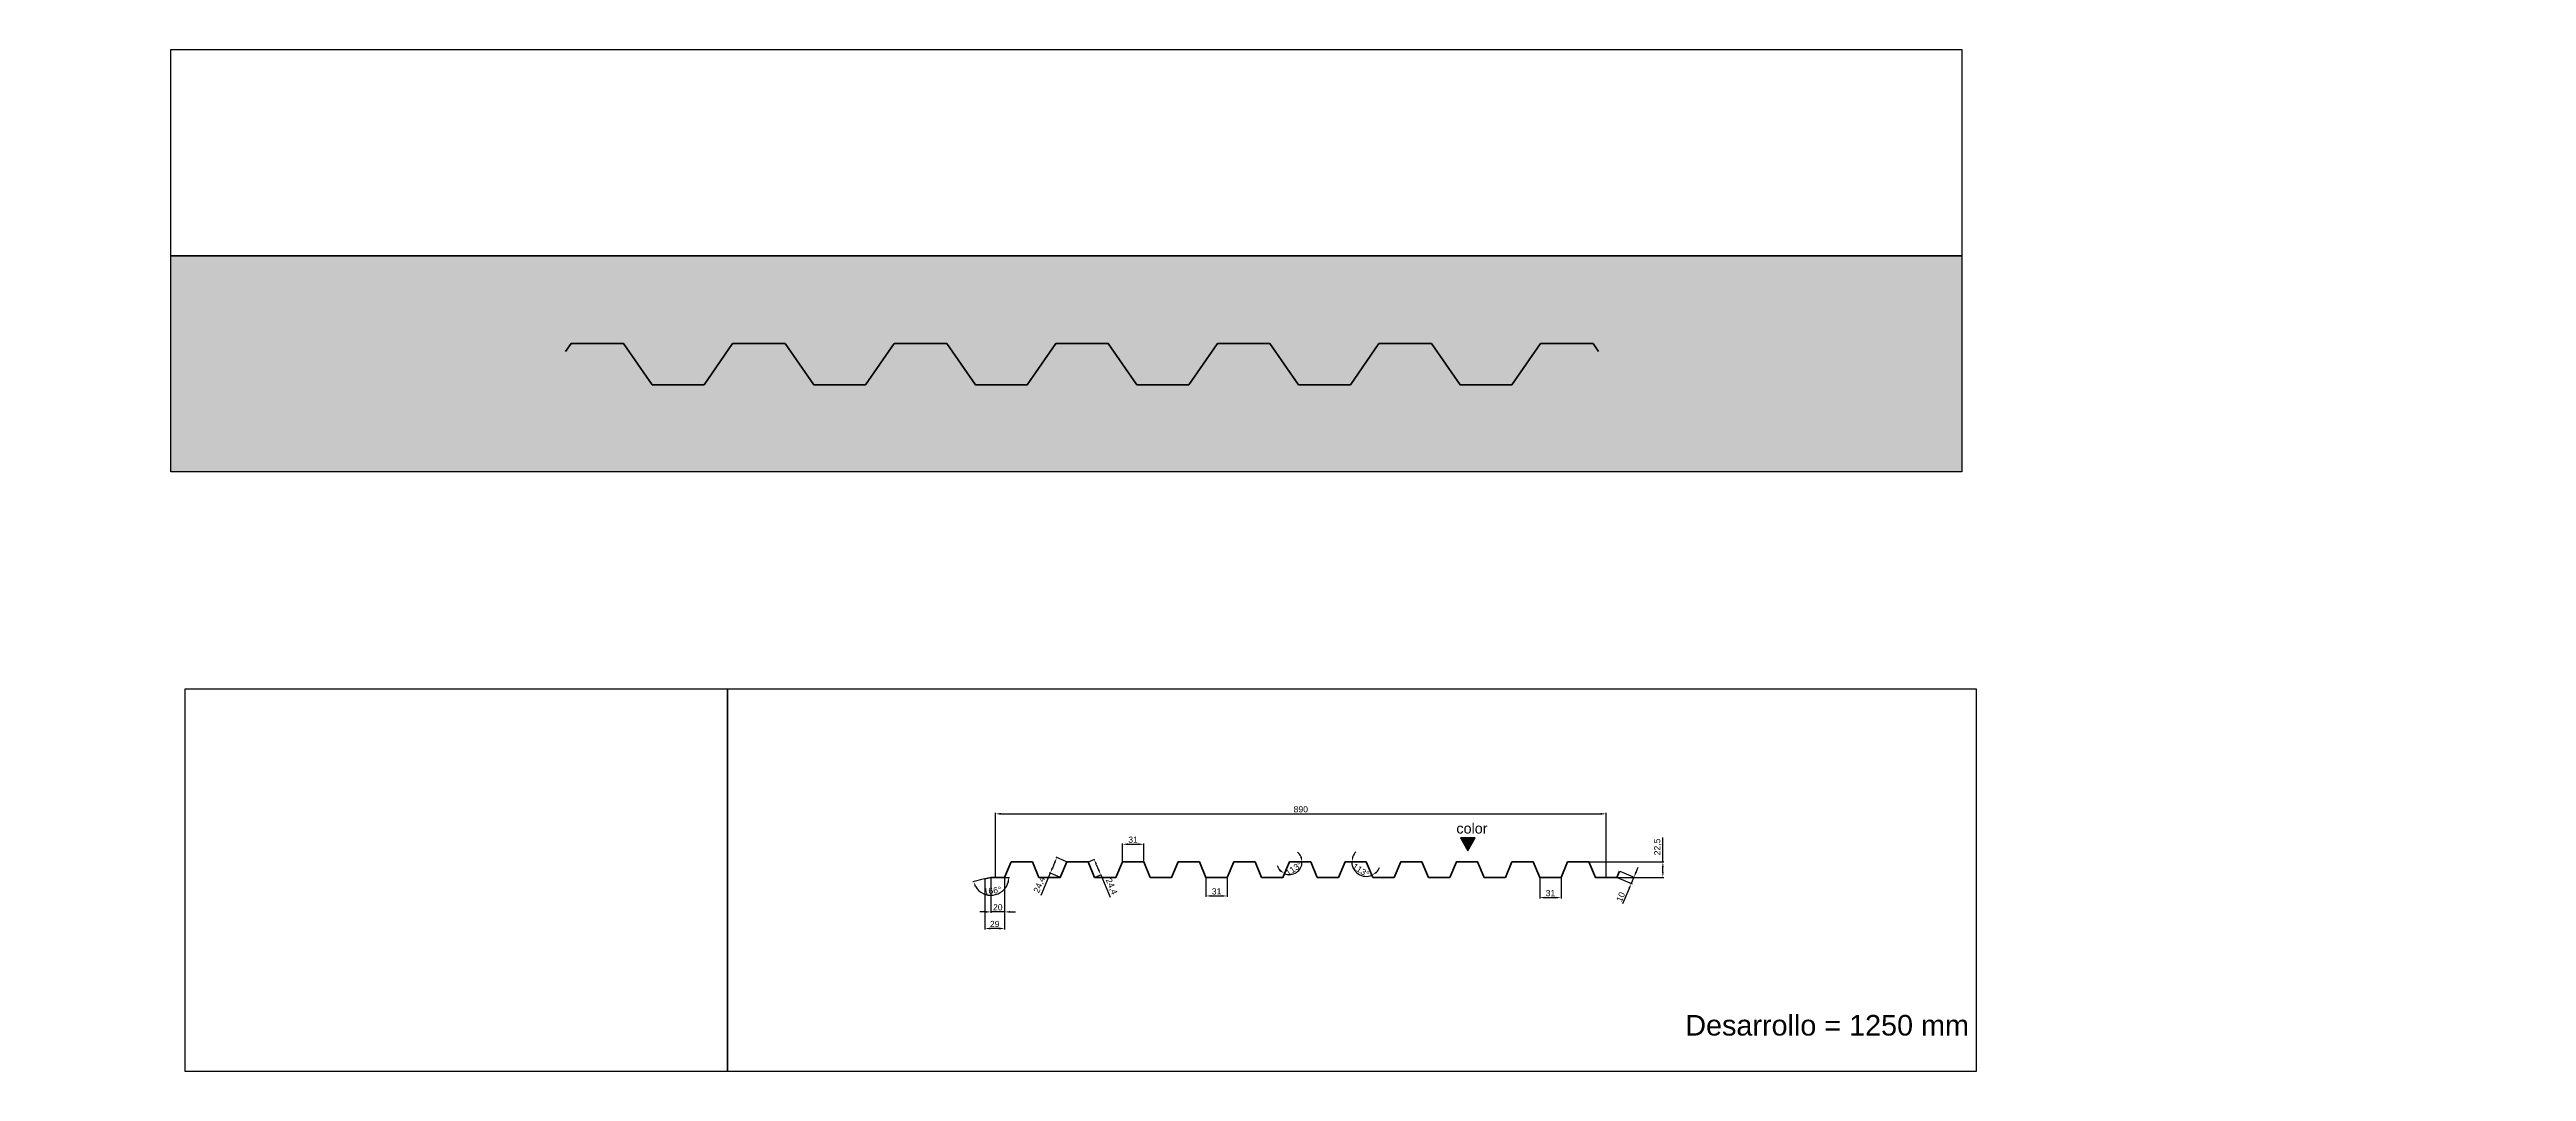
# Model space of a CAD drawing. Header units: millimetres. Extents: x 4334 to 41995838936, y 18500 to 30334.
# Drawn here: x 7944 to 11554, y 28845 to 30334 of the extents above; entities that cross this region are included whole.
import ezdxf

# ---------------------------------------------------------------- set-up
doc = ezdxf.new("R2010")
doc.units = ezdxf.units.MM
doc.layers.add('ANOTACIONES', color=7, linetype='Continuous', plot=False)
for name, color, linetype, lineweight in [('COTAS1', 7, 'Continuous', 0), ('FIBRA NEUTRA', 1, 'Continuous', 40), ('PERFIL ENCABEZADO', 254, 'Continuous', 60), ('RELLENO', 251, 'Continuous', 60)]:
    doc.layers.add(name, color=color, linetype=linetype, lineweight=lineweight)
doc.layers.add('RECUADROS', color=253, linetype='Continuous')
doc.styles.get("Standard").update_dxf_attribs({"font": 'arial.ttf'})
doc.dimstyles.new('ISO-25', dxfattribs={"dimtxt": 9, "dimasz": 8, "dimexe": 1.25, "dimexo": 0.625, "dimgap": 2, "dimtad": 1, "dimdec": 1, "dimtxsty": 'Standard', "dimcen": 2.5, "dimadec": 0, "dimazin": 0, "dimtfac": 1, "dimtdec": 1, "dimtmove": 0, "dimatfit": 3, "dimfxl": 1, "dimarcsym": 0})

# ---------------------------------------------------------------- blocks, each defined once
blk = doc.blocks.new('*D732')
at = {"layer": 'COTAS1', "color": 0, "lineweight": -2, "transparency": 16777216}
for p, q in [((9508, 29151), (9508, 29177.4)), ((9516, 29176.1), (9531, 29176.1)), ((9539, 29151), (9539, 29177.4))]:
    blk.add_line(p, q, dxfattribs=at)
at = {"layer": 'COTAS1', "color": 0, "transparency": 16777216}
for points in [[(9516, 29177.5), (9516, 29174.8), (9508, 29176.1)], [(9531, 29177.5), (9531, 29174.8), (9539, 29176.1)]]:
    blk.add_solid(points, dxfattribs=at)
at = {"layer": 'Defpoints', "color": 0, "transparency": 16777216}
for p in [(9539, 29176.1), (9508, 29150.4), (9539, 29150.4)]:
    blk.add_point(p, dxfattribs=at)
at = {"layer": 'COTAS1', "color": 0, "transparency": 16777216, "insert": (9523.5, 29182.7), "char_height": 9, "attachment_point": 5}
blk.add_mtext('31', dxfattribs=at)
blk = doc.blocks.new('*D733')
at = {"layer": 'COTAS1', "color": 0, "lineweight": -2, "transparency": 16777216}
for p, q in [((9629.7, 29127.3), (9629.7, 29099.5)), ((9637.7, 29100.8), (9652.7, 29100.8)), ((9660.7, 29127.3), (9660.7, 29099.5))]:
    blk.add_line(p, q, dxfattribs=at)
at = {"layer": 'COTAS1', "color": 0, "transparency": 16777216}
for points in [[(9637.7, 29102.1), (9637.7, 29099.5), (9629.7, 29100.8)], [(9652.7, 29102.1), (9652.7, 29099.5), (9660.7, 29100.8)]]:
    blk.add_solid(points, dxfattribs=at)
at = {"layer": 'Defpoints', "color": 0, "transparency": 16777216}
for p in [(9629.7, 29127.9), (9660.7, 29127.9), (9660.7, 29100.8)]:
    blk.add_point(p, dxfattribs=at)
at = {"layer": 'COTAS1', "color": 0, "transparency": 16777216, "insert": (9645.2, 29107.4), "char_height": 9, "attachment_point": 5}
blk.add_mtext('31', dxfattribs=at)
blk = doc.blocks.new('*D734')
at = {"layer": 'COTAS1', "color": 0, "lineweight": -2, "transparency": 16777216}
for start, end in [(197.078, 222.039), (247, 360), (24.961, 49.922)]:
    blk.add_arc((9751.3, 29150.4), 18.5, start, end, dxfattribs=at)
at = {"layer": 'COTAS1', "color": 0, "transparency": 16777216}
for points in [[(9738.3, 29139.1), (9736.8, 29136.9), (9744.1, 29133.4)], [(9769.4, 29158.5), (9766.8, 29157.9), (9769.8, 29150.4)]]:
    blk.add_solid(points, dxfattribs=at)
at = {"layer": 'Defpoints', "color": 0, "transparency": 16777216}
for p in [(9751.3, 29150.4), (9751.3, 29150.4), (9782.3, 29150.4), (9741.8, 29127.9), (9756, 29132.5)]:
    blk.add_point(p, dxfattribs=at)
at = {"layer": 'COTAS1', "color": 0, "transparency": 16777216, "insert": (9757.9, 29140.5), "char_height": 9, "attachment_point": 5, "rotation": 33.5}
blk.add_mtext('113°', dxfattribs=at)
blk = doc.blocks.new('*D735')
at = {"layer": 'COTAS1', "color": 0, "lineweight": -2, "transparency": 16777216}
for start, end in [(180, 293), (136.3414, 158.1707), (314.8293, 336.6586)]:
    blk.add_arc((9863.4, 29150.4), 21.1, start, end, dxfattribs=at)
at = {"layer": 'COTAS1', "color": 0, "transparency": 16777216}
for points in [[(9845.1, 29158), (9842.5, 29158.5), (9842.3, 29150.4)], [(9879.1, 29134.3), (9877.6, 29136.5), (9871.7, 29131)]]:
    blk.add_solid(points, dxfattribs=at)
at = {"layer": 'Defpoints', "color": 0, "transparency": 16777216}
for p in [(9832.4, 29150.4), (9846.7, 29137.5), (9863.4, 29150.4), (9863.4, 29150.4), (9873, 29127.9)]:
    blk.add_point(p, dxfattribs=at)
at = {"layer": 'COTAS1', "color": 0, "transparency": 16777216, "insert": (9855.4, 29138.3), "char_height": 9, "attachment_point": 5, "rotation": 326.5}
blk.add_mtext('113°', dxfattribs=at)
blk = doc.blocks.new('*D736')
at = {"layer": 'COTAS1', "color": 0, "lineweight": -2, "transparency": 16777216}
for p, q in [((9322.9, 29128.5), (9322.9, 29221.7)), ((9330.9, 29220.4), (10204.9, 29220.4)), ((10212.9, 29128.5), (10212.9, 29221.7))]:
    blk.add_line(p, q, dxfattribs=at)
at = {"layer": 'COTAS1', "color": 0, "transparency": 16777216}
for points in [[(9330.9, 29221.8), (9330.9, 29219.1), (9322.9, 29220.4)], [(10204.9, 29221.8), (10204.9, 29219.1), (10212.9, 29220.4)]]:
    blk.add_solid(points, dxfattribs=at)
at = {"layer": 'Defpoints', "color": 0, "transparency": 16777216}
for p in [(10212.9, 29220.4), (9322.9, 29127.9), (10212.9, 29127.9)]:
    blk.add_point(p, dxfattribs=at)
at = {"layer": 'COTAS1', "color": 0, "transparency": 16777216, "insert": (9767.9, 29227), "char_height": 9, "attachment_point": 5}
blk.add_mtext('890', dxfattribs=at)
blk = doc.blocks.new('*D737')
at = {"layer": 'COTAS1', "color": 0, "lineweight": -2, "transparency": 16777216}
for p, q in [((10232.9, 29136.9), (10254.6, 29127.6)), ((10256.6, 29135.5), (10259.7, 29142.9)), ((10229, 29127.7), (10250.7, 29118.4)), ((10246.4, 29111.6), (10237, 29089.5)), ((10253.4, 29128.1), (10249.5, 29118.9))]:
    blk.add_line(p, q, dxfattribs=at)
at = {"layer": 'COTAS1', "color": 0, "transparency": 16777216}
for points in [[(10255.3, 29136), (10257.8, 29135), (10253.4, 29128.1)], [(10245.2, 29112.1), (10247.6, 29111), (10249.5, 29118.9)]]:
    blk.add_solid(points, dxfattribs=at)
at = {"layer": 'Defpoints', "color": 0, "transparency": 16777216}
for p in [(10232.3, 29137.1), (10228.4, 29127.9), (10249.5, 29118.9)]:
    blk.add_point(p, dxfattribs=at)
at = {"layer": 'COTAS1', "color": 0, "transparency": 16777216, "insert": (10234.1, 29099.4), "char_height": 9, "attachment_point": 5, "rotation": 67}
blk.add_mtext('10', dxfattribs=at)
blk = doc.blocks.new('*D738')
at = {"layer": 'COTAS1', "color": 0, "lineweight": -2, "transparency": 16777216}
for p, q in [((9316.3, 29127.3), (9316.3, 29076.3)), ((9336.3, 29127.3), (9336.3, 29076.3)), ((9308.3, 29077.6), (9300.3, 29077.6)), ((9336.3, 29077.6), (9316.3, 29077.6)), ((9344.3, 29077.6), (9352.3, 29077.6))]:
    blk.add_line(p, q, dxfattribs=at)
at = {"layer": 'COTAS1', "color": 0, "transparency": 16777216}
for points in [[(9308.3, 29078.9), (9308.3, 29076.2), (9316.3, 29077.6)], [(9344.3, 29078.9), (9344.3, 29076.2), (9336.3, 29077.6)]]:
    blk.add_solid(points, dxfattribs=at)
at = {"layer": 'Defpoints', "color": 0, "transparency": 16777216}
for p in [(9316.3, 29127.9), (9336.3, 29127.9), (9316.3, 29077.6)]:
    blk.add_point(p, dxfattribs=at)
at = {"layer": 'COTAS1', "color": 0, "transparency": 16777216, "insert": (9326.3, 29084.2), "char_height": 9, "attachment_point": 5}
blk.add_mtext('20', dxfattribs=at)
blk = doc.blocks.new('*D739')
at = {"layer": 'COTAS1', "color": 0, "lineweight": -2, "transparency": 16777216}
for p, q in [((9307.3, 29125), (9307.3, 29052.1)), ((9336.3, 29127.3), (9336.3, 29052.1)), ((9328.3, 29053.3), (9315.3, 29053.3))]:
    blk.add_line(p, q, dxfattribs=at)
at = {"layer": 'COTAS1', "color": 0, "transparency": 16777216}
for points in [[(9315.3, 29054.7), (9315.3, 29052), (9307.3, 29053.3)], [(9328.3, 29054.7), (9328.3, 29052), (9336.3, 29053.3)]]:
    blk.add_solid(points, dxfattribs=at)
at = {"layer": 'Defpoints', "color": 0, "transparency": 16777216}
for p in [(9307.3, 29125.7), (9336.3, 29127.9), (9307.3, 29053.3)]:
    blk.add_point(p, dxfattribs=at)
at = {"layer": 'COTAS1', "color": 0, "transparency": 16777216, "insert": (9321.8, 29059.9), "char_height": 9, "attachment_point": 5}
blk.add_mtext('29', dxfattribs=at)
blk = doc.blocks.new('*D740')
at = {"layer": 'COTAS1', "color": 0, "lineweight": -2, "transparency": 16777216}
for p, q in [((9306.7, 29125.5), (9289.7, 29121.3)), ((9336.9, 29127.9), (9343.6, 29127.9))]:
    blk.add_line(p, q, dxfattribs=at)
blk.add_arc((9316.3, 29127.9), 26.1, 211.6322, 342.3678, dxfattribs=at)
at = {"layer": 'COTAS1', "color": 0, "transparency": 16777216}
for points in [[(9292.8, 29113.7), (9295.3, 29114.7), (9290.9, 29121.6)], [(9339.8, 29120.2), (9342.5, 29119.8), (9342.4, 29127.9)]]:
    blk.add_solid(points, dxfattribs=at)
at = {"layer": 'Defpoints', "color": 0, "transparency": 16777216}
for p in [(9307.1, 29103.5), (9307.3, 29125.7), (9316.3, 29127.9), (9316.3, 29127.9), (9336.3, 29127.9)]:
    blk.add_point(p, dxfattribs=at)
at = {"layer": 'COTAS1', "color": 0, "transparency": 16777216, "insert": (9318.6, 29108.5), "char_height": 9, "attachment_point": 5, "rotation": 7}
blk.add_mtext('166°', dxfattribs=at)
blk = doc.blocks.new('*D741')
at = {"layer": 'COTAS1', "color": 0, "lineweight": -2, "transparency": 16777216}
for p, q in [((9402.8, 29134.1), (9388.9, 29101.4)), ((9416.8, 29128.1), (9401.6, 29134.6)), ((9409.2, 29149.2), (9405.9, 29141.5)), ((9426.3, 29150.6), (9411.2, 29157.1))]:
    blk.add_line(p, q, dxfattribs=at)
at = {"layer": 'COTAS1', "color": 0, "transparency": 16777216}
for points in [[(9404.7, 29142), (9407.1, 29140.9), (9402.8, 29134.1)], [(9408, 29149.8), (9410.4, 29148.7), (9412.3, 29156.6)]]:
    blk.add_solid(points, dxfattribs=at)
at = {"layer": 'Defpoints', "color": 0, "transparency": 16777216}
for p in [(9402.8, 29134.1), (9426.9, 29150.4), (9417.4, 29127.9)]:
    blk.add_point(p, dxfattribs=at)
at = {"layer": 'COTAS1', "color": 0, "transparency": 16777216, "insert": (9387.5, 29117), "char_height": 9, "attachment_point": 5, "rotation": 67}
blk.add_mtext('24,4', dxfattribs=at)
blk = doc.blocks.new('*D742')
at = {"layer": 'COTAS1', "color": 0, "lineweight": -2, "transparency": 16777216}
for p, q in [((9458.5, 29150.6), (9467.9, 29154.6)), ((9469.9, 29146.8), (9473.2, 29139)), ((9468, 29128.1), (9477.5, 29132.1)), ((9476.3, 29131.7), (9490.2, 29099))]:
    blk.add_line(p, q, dxfattribs=at)
at = {"layer": 'COTAS1', "color": 0, "transparency": 16777216}
for points in [[(9471.1, 29147.3), (9468.7, 29146.3), (9466.8, 29154.2)], [(9474.4, 29139.5), (9472, 29138.5), (9476.3, 29131.7)]]:
    blk.add_solid(points, dxfattribs=at)
at = {"layer": 'Defpoints', "color": 0, "transparency": 16777216}
for p in [(9457.9, 29150.4), (9467.5, 29127.9), (9476.3, 29131.7)]:
    blk.add_point(p, dxfattribs=at)
at = {"layer": 'COTAS1', "color": 0, "transparency": 16777216, "insert": (9491.6, 29114.5), "char_height": 9, "attachment_point": 5, "rotation": 293}
blk.add_mtext('24,4', dxfattribs=at)
blk = doc.blocks.new('*D743')
at = {"layer": 'COTAS1', "color": 0, "lineweight": -2, "transparency": 16777216}
for p, q in [((10116.3, 29127.3), (10116.3, 29097.1)), ((10124.3, 29098.4), (10139.3, 29098.4)), ((10147.3, 29127.3), (10147.3, 29097.1))]:
    blk.add_line(p, q, dxfattribs=at)
at = {"layer": 'COTAS1', "color": 0, "transparency": 16777216}
for points in [[(10124.3, 29099.7), (10124.3, 29097), (10116.3, 29098.4)], [(10139.3, 29099.7), (10139.3, 29097), (10147.3, 29098.4)]]:
    blk.add_solid(points, dxfattribs=at)
at = {"layer": 'Defpoints', "color": 0, "transparency": 16777216}
for p in [(10116.3, 29127.9), (10147.3, 29127.9), (10147.3, 29098.4)]:
    blk.add_point(p, dxfattribs=at)
at = {"layer": 'COTAS1', "color": 0, "transparency": 16777216, "insert": (10131.8, 29104.9), "char_height": 9, "attachment_point": 5}
blk.add_mtext('31', dxfattribs=at)
blk = doc.blocks.new('*D744')
at = {"layer": 'COTAS1', "color": 0, "lineweight": -2, "transparency": 16777216}
for p, q in [((10295.6, 29150.4), (10295.6, 29186)), ((10188.5, 29150.4), (10296.8, 29150.4)), ((10295.6, 29135.9), (10295.6, 29142.4)), ((10229, 29127.9), (10296.8, 29127.9))]:
    blk.add_line(p, q, dxfattribs=at)
at = {"layer": 'COTAS1', "color": 0, "transparency": 16777216}
for points in [[(10294.3, 29142.4), (10296.9, 29142.4), (10295.6, 29150.4)], [(10294.3, 29135.9), (10296.9, 29135.9), (10295.6, 29127.9)]]:
    blk.add_solid(points, dxfattribs=at)
at = {"layer": 'Defpoints', "color": 0, "transparency": 16777216}
for p in [(10187.8, 29150.4), (10295.6, 29150.4), (10228.4, 29127.9)]:
    blk.add_point(p, dxfattribs=at)
at = {"layer": 'COTAS1', "color": 0, "transparency": 16777216, "insert": (10288.2, 29172.2), "char_height": 9, "attachment_point": 5, "rotation": 90}
blk.add_mtext('22,5', dxfattribs=at)
blk = doc.blocks.new('Color superior')
at = {"layer": 'ANOTACIONES'}
h = blk.add_hatch(color=256, dxfattribs=at)
h.dxf.hatch_style = 1
h.paths.add_polyline_path([(10.7, 18.6), (-10.7, 18.6), (0, 0)])
blk.add_lwpolyline([(0, 0), (10.7, 18.6), (-10.7, 18.6)], close=True, dxfattribs=at)
at = {"layer": 'ANOTACIONES', "insert": (-16.7, 40.1), "char_height": 15, "attachment_point": 1}
blk.add_mtext_dynamic_manual_height_columns('color', width=249.804, gutter_width=75, heights=[0], dxfattribs=at)

msp = doc.modelspace()

# ---------------------------------------------------------------- hatches: boundary and pattern name
at = {"layer": 'RELLENO'}
h = msp.add_hatch(color=256, dxfattribs=at)
h.dxf.hatch_style = 1
h.paths.add_polyline_path([(10731.46, 29718.62), (10731.46, 30033.28), (8121.08, 30033.28), (8121.08, 29718.62)])

# ---------------------------------------------------------------- linework, layer by layer
at = {"layer": 'FIBRA NEUTRA', "linetype": 'Continuous'}
msp.add_lwpolyline([(10232.29, 29137.1), (10228.38, 29127.9), (10197.38, 29127.9), (10187.83, 29150.4), (10156.83, 29150.4), (10147.28, 29127.9), (10116.28, 29127.9), (10106.73, 29150.4), (10075.73, 29150.4), (10066.18, 29127.9), (10035.18, 29127.9), (10025.63, 29150.4), (9994.63, 29150.4), (9985.07, 29127.9), (9954.07, 29127.9), (9944.52, 29150.4), (9913.52, 29150.4), (9903.97, 29127.9), (9872.97, 29127.9), (9863.42, 29150.4), (9832.42, 29150.4), (9822.87, 29127.9), (9791.87, 29127.9), (9782.32, 29150.4), (9751.32, 29150.4), (9741.77, 29127.9), (9710.77, 29127.9), (9701.22, 29150.4), (9670.22, 29150.4), (9660.67, 29127.9), (9629.67, 29127.9), (9620.12, 29150.4), (9589.12, 29150.4), (9579.57, 29127.9), (9548.57, 29127.9), (9539.02, 29150.4), (9508.02, 29150.4), (9498.47, 29127.9), (9467.47, 29127.9), (9457.92, 29150.4), (9426.92, 29150.4), (9417.37, 29127.9), (9386.37, 29127.9), (9376.81, 29150.4), (9345.81, 29150.4), (9336.26, 29127.9), (9316.26, 29127.9), (9307.26, 29125.66)], dxfattribs=at)
at = {"layer": 'PERFIL ENCABEZADO'}
msp.add_lwpolyline([(8696.48, 29894.23), (8704.37, 29905.58), (8742.62, 29905.58), (8780.87, 29905.58), (8822.59, 29845.58), (8860.37, 29845.58), (8898.15, 29845.58), (8939.87, 29905.58), (8978.12, 29905.58), (9016.37, 29905.58), (9058.09, 29845.58), (9095.87, 29845.58), (9133.65, 29845.58), (9175.37, 29905.58), (9213.62, 29905.58), (9251.87, 29905.58), (9293.59, 29845.58), (9331.37, 29845.58), (9369.15, 29845.58), (9410.87, 29905.58), (9449.12, 29905.58), (9487.37, 29905.58), (9529.09, 29845.58), (9566.87, 29845.58), (9604.65, 29845.58), (9646.37, 29905.58), (9684.62, 29905.58), (9722.87, 29905.58), (9764.59, 29845.58), (9802.37, 29845.58), (9840.15, 29845.58), (9881.87, 29905.58), (9920.12, 29905.58), (9958.37, 29905.58), (10000.09, 29845.58), (10037.87, 29845.58), (10075.65, 29845.58), (10117.37, 29905.58), (10155.62, 29905.58), (10193.87, 29905.58), (10201.76, 29894.23)], dxfattribs=at)
at = {"layer": 'RECUADROS'}
for points in [[(8121.08, 30334.05), (10731.46, 30334.05), (10731.46, 30033.28), (8121.08, 30033.28)], [(8121.08, 30033.28), (10731.46, 30033.28), (10731.46, 29718.62), (8121.08, 29718.62)]]:
    msp.add_lwpolyline(points, close=True, dxfattribs=at)
at = {"layer": 'RECUADROS', "color": 0, "lineweight": 30}
for points in [[(8142.06, 29402.54), (8932.17, 29402.54), (8932.17, 28845.09), (8142.06, 28845.09)], [(8932.17, 29402.54), (10752.43, 29402.54), (10752.43, 28845.09), (8932.17, 28845.09)]]:
    msp.add_lwpolyline(points, close=True, dxfattribs=at)

# ---------------------------------------------------------------- block references
at = {"layer": 'ANOTACIONES'}
msp.add_blockref('Color superior', (10011.38, 29166.64), dxfattribs=at)

# ---------------------------------------------------------------- texts
at = {"layer": 'ANOTACIONES', "insert": (10328.31, 28927.4), "char_height": 30, "attachment_point": 1}
msp.add_mtext_dynamic_manual_height_columns('Desarrollo = 1250 mm', width=6765.1618, gutter_width=150, heights=[0], dxfattribs=at)

# ---------------------------------------------------------------- dimensions: what is measured, and where the dimension line sits
at = {"layer": 'COTAS1'}
for base, p1, p2, picture, middle in [((10212.88, 29220.43), (9322.88, 29127.9), (10212.88, 29127.9), '*D736', (9767.88, 29227.02)), ((9539.02, 29176.14), (9508.02, 29150.4), (9539.02, 29150.4), '*D732', (9523.52, 29182.74)), ((9316.26, 29077.58), (9336.26, 29127.9), (9316.26, 29127.9), '*D738', (9326.26, 29084.17)), ((9307.26, 29053.33), (9336.26, 29127.9), (9307.26, 29125.66), '*D739', (9321.76, 29059.93)), ((9660.67, 29100.78), (9629.67, 29127.9), (9660.67, 29127.9), '*D733', (9645.17, 29107.38)), ((10147.28, 29098.35), (10116.28, 29127.9), (10147.28, 29127.9), '*D743', (10131.78, 29104.95))]:
    dim = msp.add_linear_dim(base=base, p1=p1, p2=p2, dimstyle='ISO-25', dxfattribs=at)
    dim.commit()
    dim.dimension.update_dxf_attribs({"geometry": picture, "text_midpoint": middle})
dim = msp.add_linear_dim(base=(10295.6, 29150.4), p1=(10228.38, 29127.9), p2=(10187.83, 29150.4), angle=90, dimstyle='ISO-25', dxfattribs=at)
dim.commit()
dim.dimension.update_dxf_attribs({"geometry": '*D744', "text_midpoint": (10288.19, 29172.2)})
for p1, p2, distance, picture, middle in [((9426.92, 29150.4), (9417.37, 29127.9), -15.85, '*D741', (9387.46, 29116.97)), ((9457.92, 29150.4), (9467.47, 29127.9), 9.62, '*D742', (9491.63, 29114.53)), ((10232.29, 29137.1), (10228.38, 29127.9), 22.97, '*D737', (10234.08, 29099.4))]:
    dim = msp.add_aligned_dim(p1=p1, p2=p2, distance=distance, dimstyle='ISO-25', dxfattribs=at)
    dim.commit()
    dim.dimension.update_dxf_attribs({"geometry": picture, "text_midpoint": middle})
for base, line1, line2, picture, middle in [((9756.01, 29132.49), ((9751.32, 29150.4), (9782.32, 29150.4)), ((9751.32, 29150.4), (9741.77, 29127.9)), '*D734', (9757.9, 29140.47)), ((9846.7, 29137.49), ((9863.42, 29150.4), (9872.97, 29127.9)), ((9832.42, 29150.4), (9863.42, 29150.4)), '*D735', (9855.4, 29138.29)), ((9307.05, 29103.48), ((9316.26, 29127.9), (9307.26, 29125.66)), ((9336.26, 29127.9), (9316.26, 29127.9)), '*D740', (9318.64, 29108.54))]:
    dim = msp.add_angular_dim_2l(base=base, line1=line1, line2=line2, dimstyle='ISO-25', dxfattribs=at)
    dim.commit()
    dim.dimension.update_dxf_attribs({"geometry": picture, "text_midpoint": middle})

doc.saveas('drawing.dxf')
